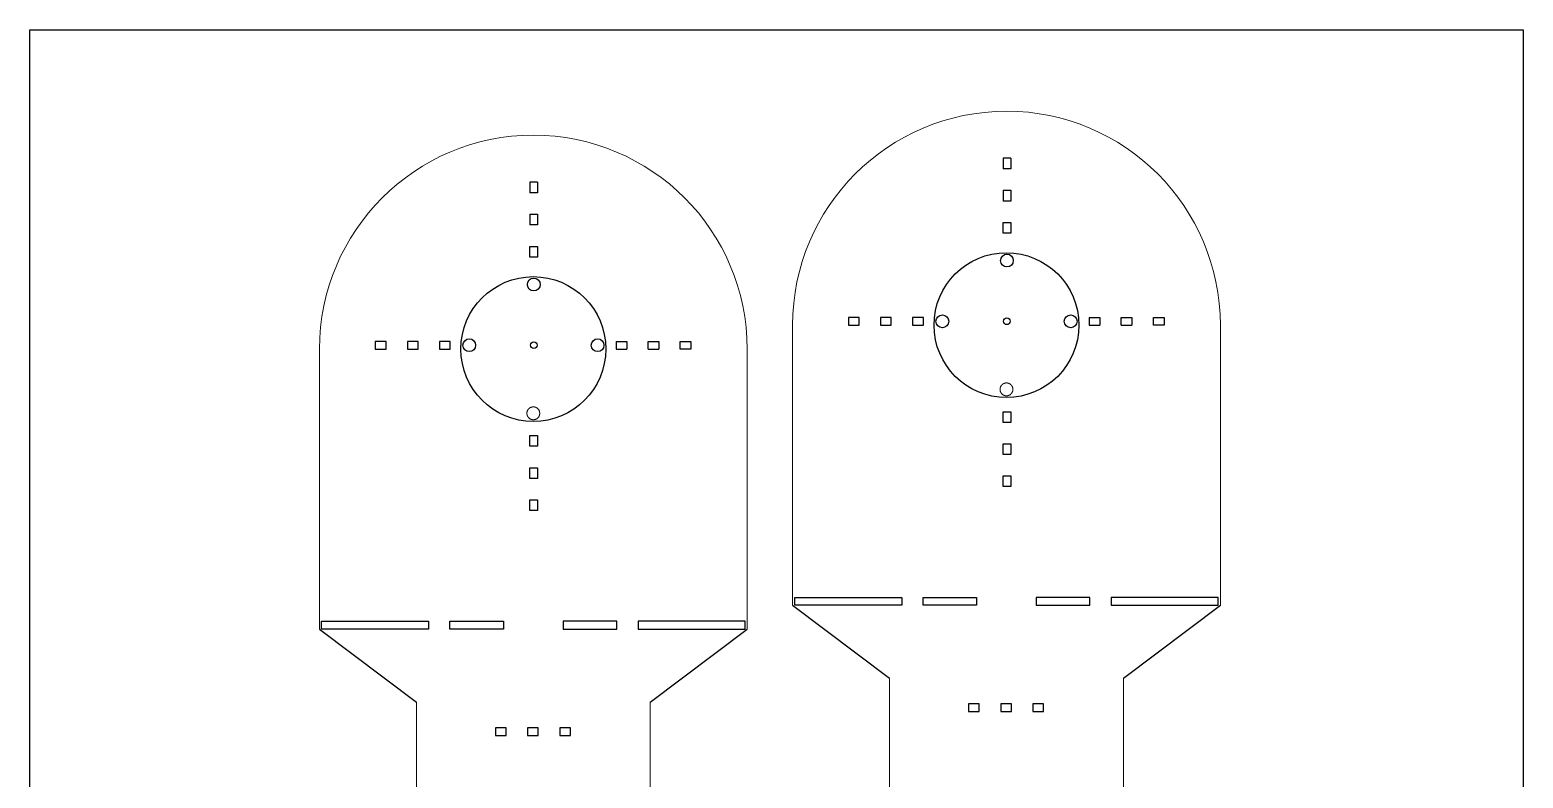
# Model space of a CAD drawing. Header units: millimetres. Extents: x -81 to 617, y -30 to 814.
# Drawn here: x -81 to 617, y 465 to 814 of the extents above; entities that cross this region are included whole.
import ezdxf

# ---------------------------------------------------------------- set-up
doc = ezdxf.new("R2010")
doc.units = ezdxf.units.MM
doc.header["$MEASUREMENT"] = 0
doc.layers.get('0').update_dxf_attribs({"linetype": 'CONTINUOUS'})

# ---------------------------------------------------------------- blocks, each defined once
blk = doc.blocks.new('_CLOSEDFILLED')
at = {"color": 0, "lineweight": -2, "true_color": 0x000000}
blk.add_line((-1, 0), (-2, 0), dxfattribs=at)
blk.add_solid([(-1, 0.2), (0, 0), (-1, 0.2), (-1, -0.2)], dxfattribs=at)

msp = doc.modelspace()

# ---------------------------------------------------------------- linework, layer by layer
for p, q in [((-80.63, 814.4), (617.16, 814.4)), ((-80.63, -30.38), (-80.63, 814.4)), ((617.16, 814.4), (617.16, -30.38)), ((377.74, 754.44), (374.14, 754.44)), ((374.14, 754.44), (374.14, 749.44)), ((377.74, 754.44), (377.74, 749.44)), ((377.74, 749.44), (374.14, 749.44)), ((156.65, 743.26), (153.05, 743.26)), ((153.05, 743.26), (153.05, 738.26)), ((156.65, 743.26), (156.65, 738.26)), ((156.65, 738.26), (153.05, 738.26)), ((374.14, 739.44), (377.74, 739.44)), ((374.14, 739.44), (374.14, 734.44)), ((377.74, 734.44), (374.14, 734.44)), ((377.74, 739.44), (377.74, 734.44)), ((153.05, 728.26), (156.65, 728.26)), ((153.05, 728.26), (153.05, 723.26)), ((156.65, 728.26), (156.65, 723.26)), ((156.65, 723.26), (153.05, 723.26)), ((374.14, 724.44), (377.74, 724.44)), ((374.14, 719.44), (374.14, 724.44)), ((377.74, 719.44), (374.14, 719.44)), ((377.74, 724.44), (377.74, 719.44)), ((153.05, 713.26), (156.65, 713.26)), ((153.05, 708.26), (153.05, 713.26)), ((156.65, 713.26), (156.65, 708.26)), ((156.65, 708.26), (153.05, 708.26)), ((306.88, 680.05), (301.88, 680.05)), ((301.88, 680.05), (301.88, 676.45)), ((306.88, 676.45), (306.88, 680.05)), ((306.88, 680.05), (306.88, 680.05)), ((321.88, 680.05), (316.88, 680.05)), ((316.88, 680.05), (316.88, 676.45)), ((321.88, 676.45), (321.88, 680.05)), ((336.88, 680.05), (331.88, 680.05)), ((331.88, 680.05), (331.88, 676.45)), ((336.88, 676.45), (336.88, 680.05)), ((414.37, 680.05), (414.37, 676.45)), ((414.37, 680.05), (419.37, 680.05)), ((419.37, 680.05), (419.37, 676.45)), ((429.37, 676.45), (429.37, 680.05)), ((429.37, 680.05), (434.37, 680.05)), ((434.37, 680.05), (434.37, 676.45)), ((444.37, 676.45), (444.37, 680.05)), ((444.37, 680.05), (449.37, 680.05)), ((449.37, 680.05), (449.37, 676.45)), ((301.88, 676.45), (306.88, 676.45)), ((316.88, 676.45), (321.88, 676.45)), ((331.88, 676.45), (336.88, 676.45)), ((414.37, 676.45), (419.37, 676.45)), ((429.37, 676.45), (434.37, 676.45)), ((449.37, 676.45), (444.37, 676.45)), ((85.79, 668.87), (80.79, 668.87)), ((80.79, 668.87), (80.79, 665.27)), ((80.79, 665.27), (85.79, 665.27)), ((85.79, 665.27), (85.79, 668.87)), ((85.79, 668.87), (85.79, 668.87)), ((100.79, 668.87), (95.79, 668.87)), ((95.79, 668.87), (95.79, 665.27)), ((95.79, 665.27), (100.79, 665.27)), ((100.79, 665.27), (100.79, 668.87)), ((115.79, 668.87), (110.79, 668.87)), ((110.79, 668.87), (110.79, 665.27)), ((110.79, 665.27), (115.79, 665.27)), ((115.79, 665.27), (115.79, 668.87)), ((193.28, 668.87), (193.28, 665.27)), ((193.28, 668.87), (198.28, 668.87)), ((193.28, 665.27), (198.28, 665.27)), ((198.28, 668.87), (198.28, 665.27)), ((208.28, 665.27), (208.28, 668.87)), ((208.28, 668.87), (213.28, 668.87)), ((208.28, 665.27), (213.28, 665.27)), ((213.28, 668.87), (213.28, 665.27)), ((223.28, 665.27), (223.28, 668.87)), ((223.28, 668.87), (228.28, 668.87)), ((228.28, 665.27), (223.28, 665.27)), ((228.28, 668.87), (228.28, 665.27)), ((374.14, 631.02), (374.14, 636.02)), ((374.14, 636.02), (377.74, 636.02)), ((377.74, 636.02), (377.74, 631.02)), ((377.74, 631.02), (374.14, 631.02)), ((153.05, 619.84), (153.05, 624.84)), ((153.05, 624.84), (156.65, 624.84)), ((156.65, 624.84), (156.65, 619.84)), ((156.65, 619.84), (153.05, 619.84)), ((374.14, 616.02), (374.14, 621.02)), ((374.14, 621.02), (377.74, 621.02)), ((377.74, 616.02), (374.14, 616.02)), ((377.74, 621.02), (377.74, 617.42)), ((377.74, 617.42), (377.74, 616.02)), ((153.05, 604.84), (153.05, 609.84)), ((153.05, 609.84), (156.65, 609.84)), ((156.65, 609.84), (156.65, 606.24)), ((156.65, 604.84), (153.05, 604.84)), ((156.65, 606.24), (156.65, 604.84)), ((374.14, 601.02), (374.14, 606.02)), ((374.14, 606.02), (377.74, 606.02)), ((375.94, 601.02), (374.14, 601.02)), ((377.74, 601.02), (375.94, 601.02)), ((377.74, 606.02), (377.74, 601.02)), ((153.05, 589.84), (153.05, 594.84)), ((153.05, 594.84), (156.65, 594.84)), ((156.65, 594.84), (156.65, 589.84)), ((154.85, 589.84), (153.05, 589.84)), ((156.65, 589.84), (154.85, 589.84)), ((275.77, 545.65), (321.09, 511.44)), ((276.77, 545.65), (276.77, 549.25)), ((276.77, 549.25), (326.77, 549.25)), ((326.77, 545.65), (276.77, 545.65)), ((326.77, 549.25), (326.77, 545.65)), ((336.77, 545.65), (336.77, 549.25)), ((336.77, 549.25), (361.77, 549.25)), ((361.77, 545.65), (336.77, 545.65)), ((361.77, 549.25), (361.77, 545.65)), ((414.67, 549.25), (389.67, 549.25)), ((389.67, 549.25), (389.67, 545.65)), ((389.67, 545.65), (414.67, 545.65)), ((395.61, 545.65), (414.46, 545.65)), ((414.67, 545.65), (414.67, 549.25)), ((474.67, 549.25), (424.67, 549.25)), ((424.67, 549.25), (424.67, 545.65)), ((424.67, 545.65), (474.67, 545.65)), ((430.38, 511.44), (475.67, 545.65)), ((474.67, 545.65), (474.67, 549.25)), ((55.68, 534.47), (55.68, 538.07)), ((55.68, 538.07), (105.68, 538.07)), ((105.68, 538.07), (105.68, 534.47)), ((115.68, 534.47), (115.68, 538.07)), ((115.68, 538.07), (140.68, 538.07)), ((140.68, 538.07), (140.68, 534.47)), ((193.58, 538.07), (168.58, 538.07)), ((168.58, 538.07), (168.58, 534.47)), ((193.58, 534.47), (193.58, 538.07)), ((253.58, 538.07), (203.58, 538.07)), ((203.58, 538.07), (203.58, 534.47)), ((253.58, 534.47), (253.58, 538.07)), ((54.68, 534.47), (100, 500.27)), ((105.68, 534.47), (55.68, 534.47)), ((140.68, 534.47), (115.68, 534.47)), ((168.58, 534.47), (193.58, 534.47)), ((174.52, 534.47), (193.37, 534.47)), ((203.58, 534.47), (253.58, 534.47)), ((209.3, 500.27), (254.58, 534.47)), ((363.04, 499.56), (358.04, 499.56)), ((358.04, 499.56), (358.04, 495.96)), ((358.04, 495.96), (363.04, 495.96)), ((363.04, 495.96), (363.04, 499.56)), ((378.03, 499.56), (373.03, 499.56)), ((373.03, 499.56), (373.04, 495.96)), ((373.04, 495.96), (378.04, 495.96)), ((378.03, 495.96), (378.03, 499.56)), ((393.03, 499.56), (388.03, 499.56)), ((388.03, 499.56), (388.03, 495.96)), ((388.03, 495.96), (393.03, 495.96)), ((393.04, 495.96), (393.03, 499.56)), ((141.96, 488.38), (136.96, 488.38)), ((136.96, 488.38), (136.96, 484.78)), ((136.96, 484.78), (141.96, 484.78)), ((141.96, 484.78), (141.96, 488.38)), ((156.94, 488.38), (151.94, 488.38)), ((151.94, 488.38), (151.96, 484.78)), ((151.96, 484.78), (156.96, 484.78)), ((156.94, 484.78), (156.94, 488.38)), ((171.94, 488.38), (166.94, 488.38)), ((166.94, 488.38), (166.94, 484.78)), ((166.94, 484.78), (171.94, 484.78)), ((171.96, 484.78), (171.94, 488.38))]:
    msp.add_line(p, q)
at = {"color": 7, "linetype": 'Continuous', "lineweight": 9, "true_color": 0x000007}
for p, q in [((275.77, 676.45), (275.77, 545.65)), ((475.67, 545.65), (475.67, 676.45)), ((54.68, 665.27), (54.68, 534.47)), ((254.58, 534.47), (254.58, 665.27)), ((321.09, 511.44), (321.09, 230.66)), ((430.38, 230.66), (430.38, 511.44)), ((100, 500.27), (100, 219.48)), ((209.3, 219.48), (209.3, 500.27))]:
    msp.add_line(p, q, dxfattribs=at)
for points in [[(374.12, 648.96), (374.08, 648.96), (374.05, 648.96), (374.02, 648.92), (373.98, 648.89), (373.95, 648.89), (373.92, 648.86)], [(375.14, 649.39), (375.11, 649.35), (375.04, 649.35), (374.98, 649.35), (374.94, 649.35), (374.94, 649.32), (374.88, 649.32), (374.84, 649.29), (374.81, 649.29), (374.78, 649.29), (374.74, 649.29), (374.71, 649.25), (374.68, 649.25), (374.64, 649.25), (374.61, 649.22), (374.58, 649.22), (374.55, 649.19), (374.51, 649.19), (374.45, 649.19), (374.45, 649.15), (374.41, 649.12), (374.38, 649.12), (374.35, 649.12), (374.31, 649.09)], [(375.57, 649.42), (375.41, 649.42), (375.34, 649.42)], [(376.46, 649.35), (376.4, 649.35), (376.33, 649.35), (376.3, 649.39), (376.23, 649.39), (376.2, 649.42), (376.1, 649.42), (376.03, 649.42), (376, 649.42)], [(377.62, 648.76), (377.59, 648.76), (377.59, 648.79), (377.52, 648.82), (377.52, 648.86), (377.49, 648.89), (377.46, 648.89), (377.42, 648.92), (377.39, 648.96), (377.36, 648.96), (377.32, 648.96), (377.29, 648.99), (377.29, 649.02), (377.22, 649.02), (377.19, 649.06), (377.16, 649.06), (377.13, 649.09), (377.09, 649.12), (377.06, 649.12), (377.06, 649.12), (376.99, 649.15), (376.99, 649.19), (376.93, 649.19), (376.89, 649.19), (376.86, 649.22), (376.83, 649.22), (376.83, 649.25), (376.76, 649.25), (376.73, 649.25), (376.7, 649.29), (376.66, 649.29)], [(372.76, 646.81), (372.73, 646.77), (372.73, 646.57)], [(372.73, 646.14), (372.73, 646.11), (372.76, 646.08), (372.76, 645.95), (372.76, 645.91), (372.76, 645.85), (372.79, 645.81), (372.79, 645.75), (372.82, 645.71)], [(373.06, 647.83), (373.06, 647.83), (373.06, 647.77), (373.02, 647.77), (372.99, 647.7), (372.99, 647.7), (372.99, 647.67), (372.96, 647.6), (372.92, 647.6), (372.92, 647.53), (372.92, 647.53), (372.89, 647.47), (372.89, 647.43), (372.86, 647.43), (372.86, 647.37), (372.86, 647.34), (372.86, 647.3), (372.82, 647.27), (372.82, 647.24), (372.82, 647.2), (372.82, 647.17), (372.79, 647.14), (372.79, 647.07), (372.76, 647)], [(372.86, 645.48), (372.86, 645.45), (372.89, 645.42), (372.89, 645.38), (372.92, 645.35), (372.92, 645.32), (372.92, 645.28), (372.96, 645.25), (372.99, 645.22), (372.99, 645.18), (372.99, 645.15), (373.02, 645.12), (373.06, 645.09), (373.06, 645.05), (373.06, 645.02), (373.09, 644.99), (373.12, 644.95), (373.12, 644.92), (373.16, 644.89), (373.19, 644.82), (373.19, 644.79), (373.22, 644.79), (373.22, 644.72), (373.25, 644.72), (373.29, 644.66), (373.29, 644.66), (373.32, 644.62), (373.35, 644.59), (373.39, 644.56), (373.39, 644.52)], [(373.29, 648.23), (373.29, 648.2), (373.25, 648.16), (373.22, 648.13), (373.22, 648.1), (373.19, 648.06), (373.19, 648.03)], [(373.75, 648.72), (373.72, 648.69), (373.68, 648.66), (373.68, 648.66), (373.65, 648.59), (373.62, 648.59), (373.59, 648.56), (373.59, 648.53), (373.55, 648.49), (373.52, 648.49), (373.49, 648.46), (373.45, 648.43), (373.45, 648.39)], [(373.55, 644.36), (373.59, 644.32), (373.59, 644.29), (373.62, 644.29), (373.65, 644.26), (373.68, 644.23), (373.68, 644.19)], [(374.05, 643.93), (374.08, 643.89), (374.12, 643.89), (374.18, 643.86), (374.25, 643.83)], [(374.45, 643.73), (374.45, 643.7), (374.51, 643.7), (374.55, 643.66), (374.58, 643.66), (374.61, 643.66), (374.64, 643.63), (374.68, 643.6), (374.71, 643.6), (374.74, 643.6), (374.78, 643.6), (374.81, 643.56), (374.84, 643.56), (374.88, 643.53), (374.94, 643.53), (374.94, 643.53), (374.98, 643.53), (375.04, 643.5), (375.11, 643.5), (375.14, 643.46), (375.21, 643.46), (375.24, 643.46), (375.27, 643.46)], [(375.5, 643.43), (375.7, 643.43), (375.74, 643.43), (375.77, 643.43), (376.03, 643.43), (376.1, 643.46), (376.2, 643.46), (376.23, 643.46), (376.3, 643.46), (376.33, 643.5), (376.4, 643.5), (376.46, 643.53), (376.5, 643.53), (376.53, 643.53), (376.56, 643.53), (376.6, 643.56), (376.63, 643.56), (376.66, 643.6), (376.7, 643.6), (376.73, 643.6), (376.76, 643.6), (376.83, 643.63), (376.83, 643.66), (376.86, 643.66), (376.89, 643.66), (376.93, 643.7), (376.99, 643.7), (376.99, 643.73), (377.06, 643.73), (377.06, 643.76), (377.09, 643.76), (377.13, 643.76), (377.16, 643.8), (377.19, 643.83), (377.29, 643.86), (377.29, 643.89), (377.32, 643.89), (377.36, 643.89), (377.39, 643.93)], [(377.62, 644.13), (377.65, 644.13), (377.69, 644.16), (377.72, 644.19), (377.75, 644.23), (377.79, 644.26), (377.82, 644.29), (377.85, 644.29), (377.89, 644.32), (377.89, 644.36), (377.92, 644.39), (377.99, 644.42), (377.99, 644.49), (378.05, 644.52)], [(377.95, 648.46), (377.92, 648.49), (377.89, 648.49), (377.89, 648.53), (377.82, 648.59), (377.79, 648.59)], [(378.35, 647.9), (378.28, 648), (378.28, 648), (378.25, 648.03), (378.25, 648.06), (378.22, 648.1)], [(378.22, 644.79), (378.25, 644.79), (378.25, 644.82), (378.28, 644.89), (378.32, 644.92), (378.35, 644.95), (378.35, 644.99), (378.38, 645.02), (378.42, 645.05), (378.42, 645.09), (378.42, 645.12), (378.45, 645.15), (378.45, 645.18), (378.45, 645.22), (378.48, 645.25), (378.51, 645.28), (378.51, 645.32), (378.51, 645.35), (378.55, 645.38), (378.55, 645.42), (378.58, 645.45), (378.58, 645.48), (378.58, 645.55), (378.58, 645.55), (378.61, 645.58), (378.61, 645.65), (378.65, 645.65), (378.65, 645.71), (378.65, 645.75), (378.65, 645.81), (378.68, 645.85), (378.68, 645.91), (378.68, 645.95), (378.68, 646.08), (378.71, 646.11), (378.71, 646.41), (378.75, 646.44)], [(378.68, 646.87), (378.68, 646.91), (378.68, 646.94), (378.68, 647), (378.65, 647.07), (378.65, 647.14), (378.65, 647.17), (378.65, 647.2), (378.61, 647.24), (378.61, 647.27), (378.58, 647.3), (378.58, 647.34), (378.58, 647.37), (378.58, 647.43), (378.55, 647.43), (378.55, 647.47), (378.51, 647.53), (378.51, 647.53), (378.51, 647.6), (378.48, 647.6), (378.45, 647.67), (378.45, 647.7), (378.45, 647.7)], [(378.75, 646.41), (378.71, 646.48), (378.71, 646.64)], [(151.67, 635.63), (151.64, 635.59), (151.64, 635.4)], [(151.97, 636.65), (151.97, 636.65), (151.97, 636.59), (151.94, 636.59), (151.9, 636.52), (151.9, 636.52), (151.9, 636.49), (151.87, 636.42), (151.84, 636.42), (151.84, 636.36), (151.84, 636.36), (151.8, 636.29), (151.8, 636.26), (151.77, 636.26), (151.77, 636.19), (151.77, 636.16), (151.77, 636.12), (151.74, 636.09), (151.74, 636.06), (151.74, 636.02), (151.74, 635.99), (151.7, 635.96), (151.7, 635.89), (151.67, 635.83)], [(152.2, 637.05), (152.2, 637.02), (152.17, 636.98), (152.13, 636.95), (152.13, 636.92), (152.1, 636.88), (152.1, 636.85)], [(152.66, 637.55), (152.63, 637.51), (152.6, 637.48), (152.6, 637.48), (152.56, 637.41), (152.53, 637.41), (152.5, 637.38), (152.5, 637.35), (152.46, 637.31), (152.43, 637.31), (152.4, 637.28), (152.37, 637.25), (152.37, 637.22)], [(153.03, 637.78), (152.99, 637.78), (152.96, 637.78), (152.93, 637.74), (152.89, 637.71), (152.86, 637.71), (152.83, 637.68)], [(154.05, 638.21), (154.02, 638.17), (153.95, 638.17), (153.89, 638.17), (153.85, 638.17), (153.85, 638.14), (153.79, 638.14), (153.75, 638.11), (153.72, 638.11), (153.69, 638.11), (153.66, 638.11), (153.62, 638.08), (153.59, 638.08), (153.56, 638.08), (153.52, 638.04), (153.49, 638.04), (153.46, 638.01), (153.42, 638.01), (153.36, 638.01), (153.36, 637.98), (153.32, 637.94), (153.29, 637.94), (153.26, 637.94), (153.23, 637.91)], [(154.48, 638.24), (154.32, 638.24), (154.25, 638.24)], [(155.38, 638.17), (155.31, 638.17), (155.24, 638.17), (155.21, 638.21), (155.14, 638.21), (155.11, 638.24), (155.01, 638.24), (154.95, 638.24), (154.91, 638.24)], [(156.53, 637.58), (156.5, 637.58), (156.5, 637.61), (156.43, 637.65), (156.43, 637.68), (156.4, 637.71), (156.37, 637.71), (156.33, 637.74), (156.3, 637.78), (156.27, 637.78), (156.24, 637.78), (156.2, 637.81), (156.2, 637.84), (156.14, 637.84), (156.1, 637.88), (156.07, 637.88), (156.04, 637.91), (156, 637.94), (155.97, 637.94), (155.97, 637.94), (155.9, 637.98), (155.9, 638.01), (155.84, 638.01), (155.81, 638.01), (155.77, 638.04), (155.74, 638.04), (155.74, 638.08), (155.67, 638.08), (155.64, 638.08), (155.61, 638.11), (155.57, 638.11)], [(156.86, 637.28), (156.83, 637.31), (156.8, 637.31), (156.8, 637.35), (156.73, 637.41), (156.7, 637.41)], [(157.26, 636.72), (157.2, 636.82), (157.2, 636.82), (157.16, 636.85), (157.16, 636.88), (157.13, 636.92)], [(157.13, 633.61), (157.16, 633.61), (157.16, 633.64), (157.2, 633.71), (157.23, 633.74), (157.26, 633.78), (157.26, 633.81), (157.29, 633.84), (157.33, 633.87), (157.33, 633.91), (157.33, 633.94), (157.36, 633.97), (157.36, 634.01), (157.36, 634.04), (157.39, 634.07), (157.43, 634.11), (157.43, 634.14), (157.43, 634.17), (157.46, 634.21), (157.46, 634.24), (157.49, 634.27), (157.49, 634.3), (157.49, 634.37), (157.49, 634.37), (157.53, 634.4), (157.53, 634.47), (157.56, 634.47), (157.56, 634.54), (157.56, 634.57), (157.56, 634.64), (157.59, 634.67), (157.59, 634.73), (157.59, 634.77), (157.59, 634.9), (157.63, 634.93), (157.63, 635.23), (157.66, 635.26)], [(157.59, 635.69), (157.59, 635.73), (157.59, 635.76), (157.59, 635.83), (157.56, 635.89), (157.56, 635.96), (157.56, 635.99), (157.56, 636.02), (157.53, 636.06), (157.53, 636.09), (157.49, 636.12), (157.49, 636.16), (157.49, 636.19), (157.49, 636.26), (157.46, 636.26), (157.46, 636.29), (157.43, 636.36), (157.43, 636.36), (157.43, 636.42), (157.39, 636.42), (157.36, 636.49), (157.36, 636.52), (157.36, 636.52)], [(157.66, 635.23), (157.63, 635.3), (157.63, 635.46)], [(151.64, 634.97), (151.64, 634.93), (151.67, 634.9), (151.67, 634.77), (151.67, 634.73), (151.67, 634.67), (151.7, 634.64), (151.7, 634.57), (151.74, 634.54)], [(151.77, 634.3), (151.77, 634.27), (151.8, 634.24), (151.8, 634.21), (151.84, 634.17), (151.84, 634.14), (151.84, 634.11), (151.87, 634.07), (151.9, 634.04), (151.9, 634.01), (151.9, 633.97), (151.94, 633.94), (151.97, 633.91), (151.97, 633.87), (151.97, 633.84), (152, 633.81), (152.03, 633.78), (152.03, 633.74), (152.07, 633.71), (152.1, 633.64), (152.1, 633.61), (152.13, 633.61), (152.13, 633.54), (152.17, 633.54), (152.2, 633.48), (152.2, 633.48), (152.23, 633.44), (152.27, 633.41), (152.3, 633.38), (152.3, 633.35)], [(152.46, 633.18), (152.5, 633.15), (152.5, 633.11), (152.53, 633.11), (152.56, 633.08), (152.6, 633.05), (152.6, 633.01)], [(152.96, 632.75), (152.99, 632.72), (153.03, 632.72), (153.09, 632.68), (153.16, 632.65)], [(153.36, 632.55), (153.36, 632.52), (153.42, 632.52), (153.46, 632.49), (153.49, 632.49), (153.52, 632.49), (153.56, 632.45), (153.59, 632.42), (153.62, 632.42), (153.66, 632.42), (153.69, 632.42), (153.72, 632.39), (153.75, 632.39), (153.79, 632.35), (153.85, 632.35), (153.85, 632.35), (153.89, 632.35), (153.95, 632.32), (154.02, 632.32), (154.05, 632.29), (154.12, 632.29), (154.15, 632.29), (154.18, 632.29)], [(154.42, 632.25), (154.61, 632.25), (154.65, 632.25), (154.68, 632.25), (154.95, 632.25), (155.01, 632.29), (155.11, 632.29), (155.14, 632.29), (155.21, 632.29), (155.24, 632.32), (155.31, 632.32), (155.38, 632.35), (155.41, 632.35), (155.44, 632.35), (155.47, 632.35), (155.51, 632.39), (155.54, 632.39), (155.57, 632.42), (155.61, 632.42), (155.64, 632.42), (155.67, 632.42), (155.74, 632.45), (155.74, 632.49), (155.77, 632.49), (155.81, 632.49), (155.84, 632.52), (155.9, 632.52), (155.9, 632.55), (155.97, 632.55), (155.97, 632.58), (156, 632.58), (156.04, 632.58), (156.07, 632.62), (156.1, 632.65), (156.2, 632.68), (156.2, 632.72), (156.24, 632.72), (156.27, 632.72), (156.3, 632.75)], [(156.53, 632.95), (156.57, 632.95), (156.6, 632.98), (156.63, 633.01), (156.67, 633.05), (156.7, 633.08), (156.73, 633.11), (156.77, 633.11), (156.8, 633.15), (156.8, 633.18), (156.83, 633.21), (156.9, 633.25), (156.9, 633.31), (156.96, 633.35)]]:
    msp.add_lwpolyline(points, dxfattribs=at)
for centre, radius in [((375.72, 676.45), 33.84), ((375.94, 706.62), 2.99), ((154.63, 665.27), 33.84), ((154.85, 695.44), 2.99), ((345.77, 678.25), 2.99), ((375.93, 678.25), 1.55), ((405.74, 678.25), 2.99), ((124.68, 667.07), 2.99), ((184.65, 667.07), 2.99), ((154.84, 667.07), 1.55)]:
    msp.add_circle(centre, radius)
for points in [[(475.67, 676.45), (475.54, 731.79), (431.05, 776.28), (375.7, 776.41), (375.7, 776.41), (320.39, 776.25), (275.93, 731.79), (275.77, 676.48)], [(254.58, 665.27), (254.45, 720.61), (209.96, 765.1), (154.61, 765.23), (154.61, 765.23), (99.31, 765.07), (54.85, 720.61), (54.68, 665.3)], [(373.68, 644.19), (373.75, 644.16), (373.82, 644.13), (373.88, 644.06), (373.88, 644.06), (373.95, 643.99), (373.98, 643.96), (374.05, 643.93)], [(378.22, 648.1), (378.18, 648.2), (378.15, 648.23), (378.08, 648.29), (378.08, 648.29), (378.05, 648.33), (377.99, 648.39), (377.95, 648.46)], [(157.13, 636.92), (157.1, 637.02), (157.06, 637.05), (157, 637.12), (157, 637.12), (156.96, 637.15), (156.9, 637.22), (156.86, 637.28)], [(152.6, 633.01), (152.66, 632.98), (152.73, 632.95), (152.8, 632.88), (152.8, 632.88), (152.86, 632.82), (152.89, 632.78), (152.96, 632.75)]]:
    msp.add_open_spline(points, degree=3, knots=[0, 0, 0, 0, 0.125, 0.125, 0.125, 0.125001, 1, 1, 1, 1], dxfattribs=at)
for points in [[(374.31, 649.09), (374.25, 649.06), (374.15, 649.02), (374.12, 648.96)], [(375.34, 649.42), (375.17, 649.42), (375.27, 649.39), (375.14, 649.39)], [(376, 649.42), (375.87, 649.42), (375.74, 649.42), (375.57, 649.42)], [(376.66, 649.29), (376.6, 649.32), (376.53, 649.32), (376.46, 649.35)], [(372.76, 647), (372.79, 646.87), (372.73, 646.97), (372.76, 646.81)], [(372.73, 646.57), (372.73, 646.44), (372.73, 646.28), (372.73, 646.14)], [(372.82, 645.71), (372.82, 645.65), (372.86, 645.55), (372.86, 645.48)], [(373.19, 648.03), (373.16, 648), (373.12, 647.9), (373.06, 647.83)], [(373.45, 648.39), (373.35, 648.33), (373.42, 648.33), (373.29, 648.23)], [(373.39, 644.52), (373.49, 644.46), (373.45, 644.42), (373.55, 644.36)], [(373.92, 648.86), (373.82, 648.76), (373.85, 648.79), (373.75, 648.72)], [(374.25, 643.83), (374.38, 643.73), (374.31, 643.8), (374.45, 643.73)], [(375.27, 643.46), (375.44, 643.46), (375.31, 643.43), (375.5, 643.43)], [(377.39, 643.93), (377.52, 643.99), (377.56, 644.06), (377.62, 644.13)], [(377.79, 648.59), (377.75, 648.69), (377.69, 648.69), (377.62, 648.76)], [(378.05, 644.52), (378.08, 644.62), (378.15, 644.62), (378.22, 644.79)], [(378.45, 647.7), (378.35, 647.83), (378.45, 647.77), (378.35, 647.9)], [(378.71, 646.64), (378.71, 646.84), (378.68, 646.74), (378.68, 646.87)], [(151.67, 635.83), (151.7, 635.69), (151.64, 635.79), (151.67, 635.63)], [(151.64, 635.4), (151.64, 635.26), (151.64, 635.1), (151.64, 634.97)], [(152.1, 636.85), (152.07, 636.82), (152.03, 636.72), (151.97, 636.65)], [(152.37, 637.22), (152.27, 637.15), (152.33, 637.15), (152.2, 637.05)], [(152.83, 637.68), (152.73, 637.58), (152.76, 637.61), (152.66, 637.55)], [(153.23, 637.91), (153.16, 637.88), (153.06, 637.84), (153.03, 637.78)], [(154.25, 638.24), (154.09, 638.24), (154.18, 638.21), (154.05, 638.21)], [(154.91, 638.24), (154.78, 638.24), (154.65, 638.24), (154.48, 638.24)], [(155.57, 638.11), (155.51, 638.14), (155.44, 638.14), (155.38, 638.17)], [(156.7, 637.41), (156.67, 637.51), (156.6, 637.51), (156.53, 637.58)], [(157.36, 636.52), (157.26, 636.65), (157.36, 636.59), (157.26, 636.72)], [(157.63, 635.46), (157.63, 635.66), (157.59, 635.56), (157.59, 635.69)], [(151.74, 634.54), (151.74, 634.47), (151.77, 634.37), (151.77, 634.3)], [(152.3, 633.35), (152.4, 633.28), (152.37, 633.25), (152.46, 633.18)], [(153.16, 632.65), (153.29, 632.55), (153.23, 632.62), (153.36, 632.55)], [(154.18, 632.29), (154.35, 632.29), (154.22, 632.25), (154.42, 632.25)], [(156.3, 632.75), (156.43, 632.82), (156.47, 632.88), (156.53, 632.95)], [(156.96, 633.35), (157, 633.44), (157.06, 633.44), (157.13, 633.61)]]:
    msp.add_open_spline(points, degree=3, dxfattribs=at)

# ---------------------------------------------------------------- block references
at = {"xscale": 0.18, "yscale": 0.18, "zscale": 0.18, "rotation": 90}
for p in [(414.28, 545.65), (193.19, 534.47)]:
    msp.add_blockref('_CLOSEDFILLED', p, dxfattribs=at)

doc.saveas('drawing.dxf')
